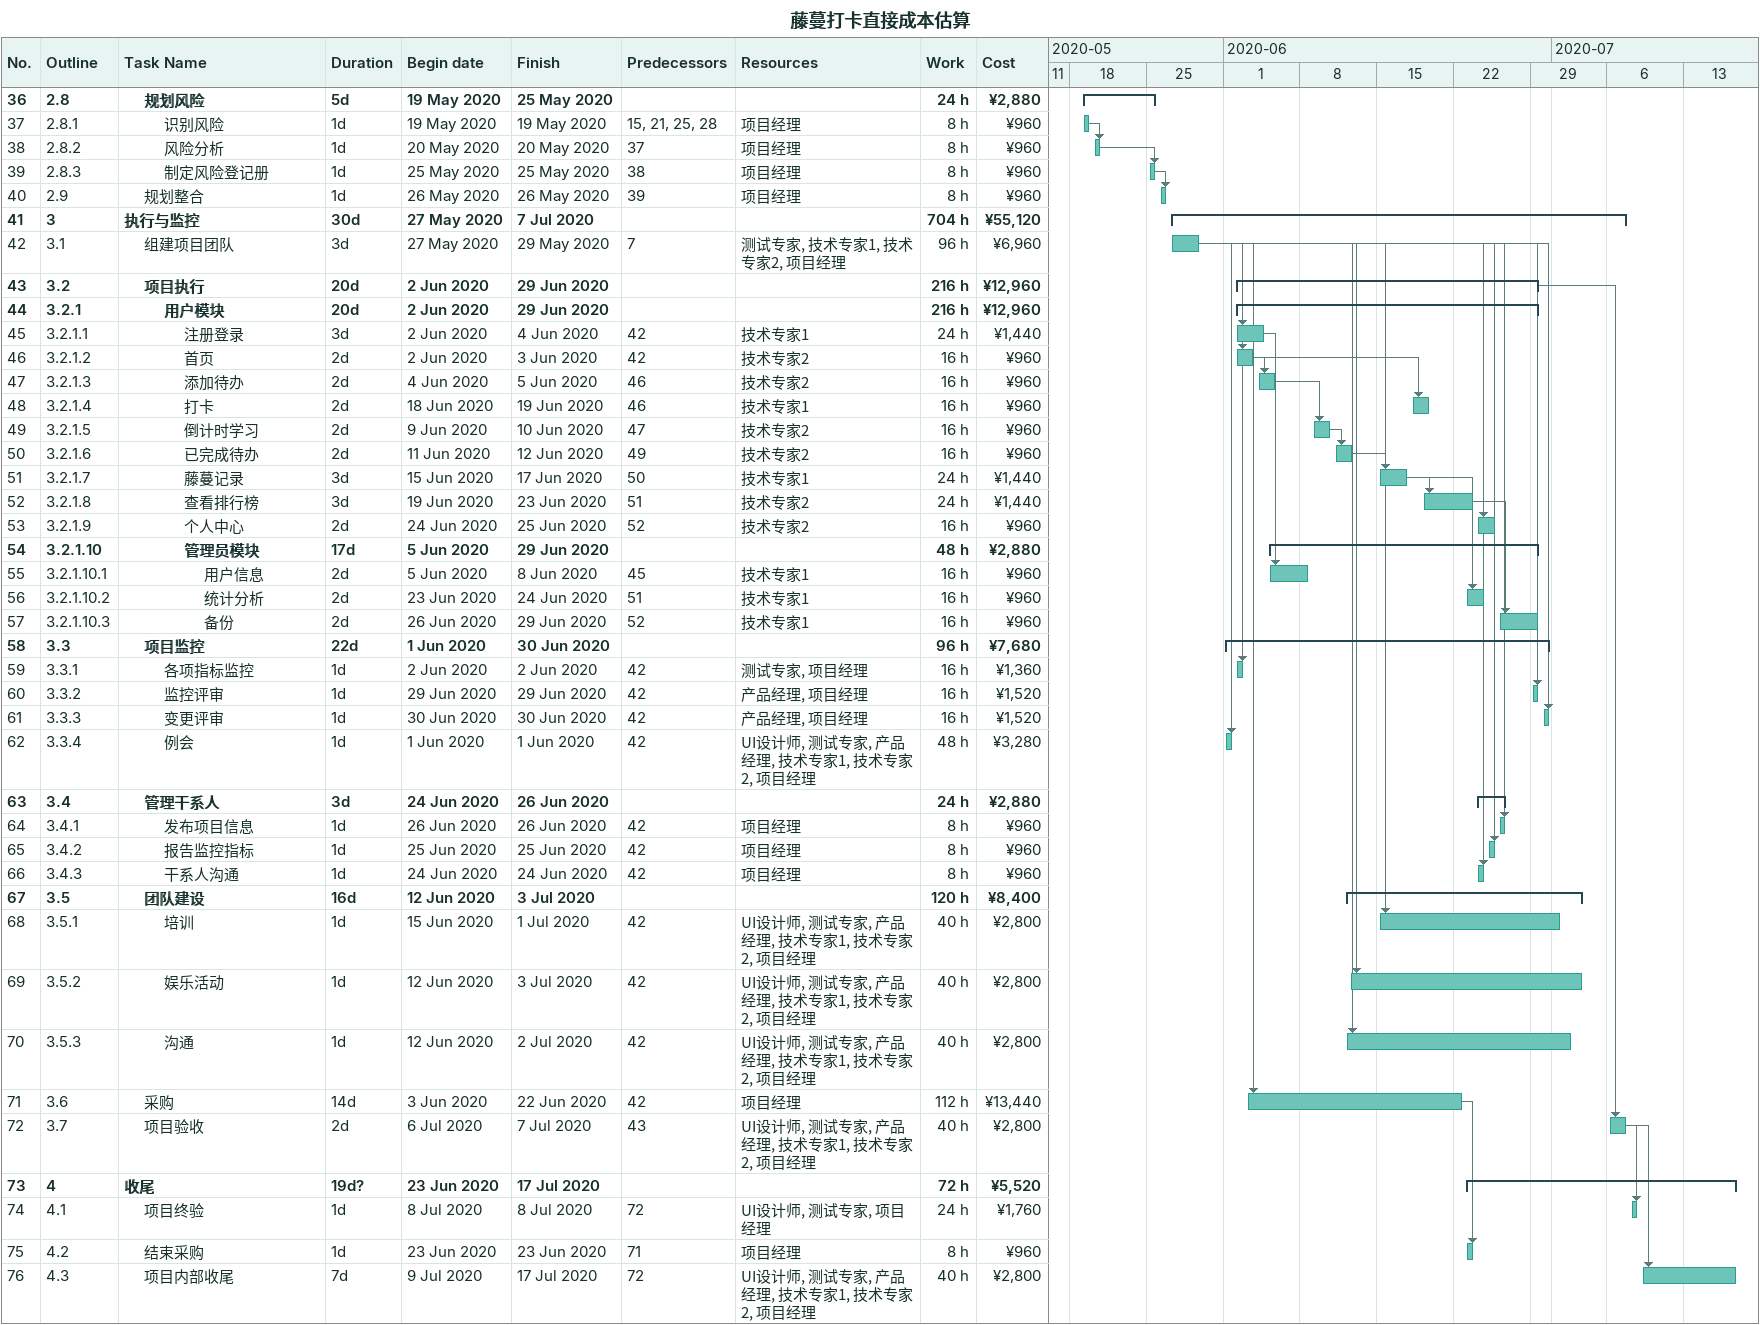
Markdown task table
藤蔓打卡直接成本估算

| ID | WBS | Task | Duration | Start | Finish | Predecessors | Resources | Work (h) | Cost (¥) |
|---|---|---|---|---|---|---|---|---|---|
| 36 | 2.8 | **规划风险** | 5d | 2020-05-19 | 2020-05-25 |  |  | 24 | 2880 |
| 37 | 2.8.1 | 识别风险 | 1d | 2020-05-19 | 2020-05-19 | 15, 21, 25, 28 | 项目经理 | 8 | 960 |
| 38 | 2.8.2 | 风险分析 | 1d | 2020-05-20 | 2020-05-20 | 37 | 项目经理 | 8 | 960 |
| 39 | 2.8.3 | 制定风险登记册 | 1d | 2020-05-25 | 2020-05-25 | 38 | 项目经理 | 8 | 960 |
| 40 | 2.9 | 规划整合 | 1d | 2020-05-26 | 2020-05-26 | 39 | 项目经理 | 8 | 960 |
| 41 | 3 | **执行与监控** | 30d | 2020-05-27 | 2020-07-07 |  |  | 704 | 55120 |
| 42 | 3.1 | 组建项目团队 | 3d | 2020-05-27 | 2020-05-29 | 7 | 测试专家, 技术专家1, 技术专家2, 项目经理 | 96 | 6960 |
| 43 | 3.2 | **项目执行** | 20d | 2020-06-02 | 2020-06-29 |  |  | 216 | 12960 |
| 44 | 3.2.1 | **用户模块** | 20d | 2020-06-02 | 2020-06-29 |  |  | 216 | 12960 |
| 45 | 3.2.1.1 | 注册登录 | 3d | 2020-06-02 | 2020-06-04 | 42 | 技术专家1 | 24 | 1440 |
| 46 | 3.2.1.2 | 首页 | 2d | 2020-06-02 | 2020-06-03 | 42 | 技术专家2 | 16 | 960 |
| 47 | 3.2.1.3 | 添加待办 | 2d | 2020-06-04 | 2020-06-05 | 46 | 技术专家2 | 16 | 960 |
| 48 | 3.2.1.4 | 打卡 | 2d | 2020-06-18 | 2020-06-19 | 46 | 技术专家1 | 16 | 960 |
| 49 | 3.2.1.5 | 倒计时学习 | 2d | 2020-06-09 | 2020-06-10 | 47 | 技术专家2 | 16 | 960 |
| 50 | 3.2.1.6 | 已完成待办 | 2d | 2020-06-11 | 2020-06-12 | 49 | 技术专家2 | 16 | 960 |
| 51 | 3.2.1.7 | 藤蔓记录 | 3d | 2020-06-15 | 2020-06-17 | 50 | 技术专家1 | 24 | 1440 |
| 52 | 3.2.1.8 | 查看排行榜 | 3d | 2020-06-19 | 2020-06-23 | 51 | 技术专家2 | 24 | 1440 |
| 53 | 3.2.1.9 | 个人中心 | 2d | 2020-06-24 | 2020-06-25 | 52 | 技术专家2 | 16 | 960 |
| 54 | 3.2.1.10 | **管理员模块** | 17d | 2020-06-05 | 2020-06-29 |  |  | 48 | 2880 |
| 55 | 3.2.1.10.1 | 用户信息 | 2d | 2020-06-05 | 2020-06-08 | 45 | 技术专家1 | 16 | 960 |
| 56 | 3.2.1.10.2 | 统计分析 | 2d | 2020-06-23 | 2020-06-24 | 51 | 技术专家1 | 16 | 960 |
| 57 | 3.2.1.10.3 | 备份 | 2d | 2020-06-26 | 2020-06-29 | 52 | 技术专家1 | 16 | 960 |
| 58 | 3.3 | **项目监控** | 22d | 2020-06-01 | 2020-06-30 |  |  | 96 | 7680 |
| 59 | 3.3.1 | 各项指标监控 | 1d | 2020-06-02 | 2020-06-02 | 42 | 测试专家, 项目经理 | 16 | 1360 |
| 60 | 3.3.2 | 监控评审 | 1d | 2020-06-29 | 2020-06-29 | 42 | 产品经理, 项目经理 | 16 | 1520 |
| 61 | 3.3.3 | 变更评审 | 1d | 2020-06-30 | 2020-06-30 | 42 | 产品经理, 项目经理 | 16 | 1520 |
| 62 | 3.3.4 | 例会 | 1d | 2020-06-01 | 2020-06-01 | 42 | UI设计师, 测试专家, 产品经理, 技术专家1, 技术专家2, 项目经理 | 48 | 3280 |
| 63 | 3.4 | **管理干系人** | 3d | 2020-06-24 | 2020-06-26 |  |  | 24 | 2880 |
| 64 | 3.4.1 | 发布项目信息 | 1d | 2020-06-26 | 2020-06-26 | 42 | 项目经理 | 8 | 960 |
| 65 | 3.4.2 | 报告监控指标 | 1d | 2020-06-25 | 2020-06-25 | 42 | 项目经理 | 8 | 960 |
| 66 | 3.4.3 | 干系人沟通 | 1d | 2020-06-24 | 2020-06-24 | 42 | 项目经理 | 8 | 960 |
| 67 | 3.5 | **团队建设** | 16d | 2020-06-12 | 2020-07-03 |  |  | 120 | 8400 |
| 68 | 3.5.1 | 培训 | 1d | 2020-06-15 | 2020-07-01 | 42 | UI设计师, 测试专家, 产品经理, 技术专家1, 技术专家2, 项目经理 | 40 | 2800 |
| 69 | 3.5.2 | 娱乐活动 | 1d | 2020-06-12 | 2020-07-03 | 42 | UI设计师, 测试专家, 产品经理, 技术专家1, 技术专家2, 项目经理 | 40 | 2800 |
| 70 | 3.5.3 | 沟通 | 1d | 2020-06-12 | 2020-07-02 | 42 | UI设计师, 测试专家, 产品经理, 技术专家1, 技术专家2, 项目经理 | 40 | 2800 |
| 71 | 3.6 | 采购 | 14d | 2020-06-03 | 2020-06-22 | 42 | 项目经理 | 112 | 13440 |
| 72 | 3.7 | 项目验收 | 2d | 2020-07-06 | 2020-07-07 | 43 | UI设计师, 测试专家, 产品经理, 技术专家1, 技术专家2, 项目经理 | 40 | 2800 |
| 73 | 4 | **收尾** | 19d? | 2020-06-23 | 2020-07-17 |  |  | 72 | 5520 |
| 74 | 4.1 | 项目终验 | 1d | 2020-07-08 | 2020-07-08 | 72 | UI设计师, 测试专家, 项目经理 | 24 | 1760 |
| 75 | 4.2 | 结束采购 | 1d | 2020-06-23 | 2020-06-23 | 71 | 项目经理 | 8 | 960 |
| 76 | 4.3 | 项目内部收尾 | 7d | 2020-07-09 | 2020-07-17 | 72 | UI设计师, 测试专家, 产品经理, 技术专家1, 技术专家2, 项目经理 | 40 | 2800 |
